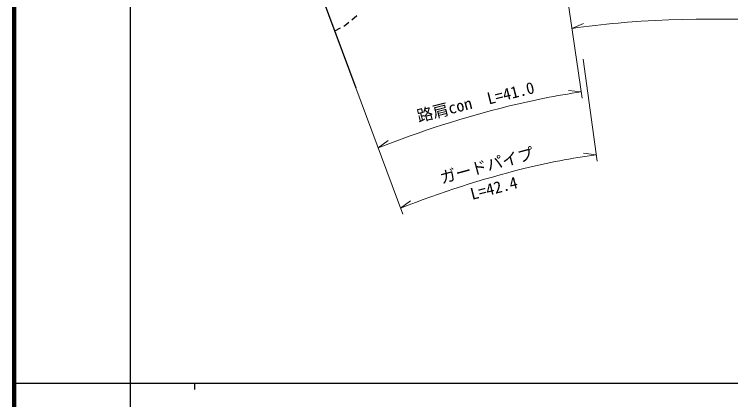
# Model space of a CAD drawing. Units: millimetres, scale not verified. Extents: x 40000 to 680000, y 20000 to 380000.
# Drawn here: x 40000 to 151340, y 202409 to 262376 of the extents above; entities that cross this region are included whole.
import ezdxf
from ezdxf.enums import TextEntityAlignment as Align

# ---------------------------------------------------------------- set-up
doc = ezdxf.new("R2010")
doc.units = ezdxf.units.MM
doc.header["$LTSCALE"] = 1000
for name, color, linetype, lineweight in [('M-BGD', 7, 'Continuous', 25), ('M-BMK-OTRS', 5, 'Continuous', 25), ('M-STR-HTXT', 7, 'Continuous', 13), ('M-TTL', 2, 'Continuous', 140), ('M-TTL-BAND', 7, 'Continuous', 25)]:
    doc.layers.add(name, color=color, linetype=linetype, lineweight=lineweight)
doc.styles.add('ＭＳ ゴシック', font='')
doc.styles.get('ＭＳ ゴシック').set_extended_font_data('MS Gothic')

msp = doc.modelspace()

# ---------------------------------------------------------------- linework, layer by layer
at = {"layer": 'M-BGD'}
for p, q in [((92463, 261541), (93230, 262183)), ((91211, 260551), (91394, 260646)), ((91394, 260646), (92003, 261156)), ((89792, 259813), (90679, 260274))]:
    msp.add_line(p, q, dxfattribs=at)
at = {"layer": 'M-BMK-OTRS'}
msp.add_line((80918, 283775), (93072, 250953), dxfattribs=at)
at = {"layer": 'M-STR-HTXT'}
for p, q in [((125245, 270089), (128255, 249306)), ((126678, 260193), (128487, 260960)), ((128411, 255387), (130569, 239533)), ((93072, 250953), (100365, 231260)), ((128111, 250296), (126159, 250518)), ((96545, 241576), (98126, 242742)), ((130434, 240524), (128484, 240763)), ((100018, 232198), (101599, 233364))]:
    msp.add_line(p, q, dxfattribs=at)
msp.add_lwpolyline([(169467, 261124), (167333, 261207), (165199, 261287), (163065, 261364), (160931, 261435), (158796, 261498), (156661, 261552), (154526, 261594), (152391, 261623), (150256, 261636), (148120, 261633), (145985, 261610), (143850, 261566), (141716, 261498), (139582, 261406), (137450, 261288), (135320, 261140), (133865, 261022)], dxfattribs=at)
for centre, radius, start, end in [((144591, 136483), 125000, 94.92238, 98.23895), ((144591, 136483), 115000, 98.23895, 104.01264), ((154520, 95693), 156980, 103.92395, 111.67328), ((144591, 136483), 105000, 97.74871, 104.01264), ((155772, 91728), 151130, 104.01685, 111.64849)]:
    msp.add_arc(centre, radius, start, end, dxfattribs=at)
at = {"layer": 'M-TTL'}
msp.add_line((40000, 380000), (40000, 20000), dxfattribs=at)
at = {"layer": 'M-TTL-BAND'}
for p, q in [((58000, 370000), (58000, 20000)), ((40000, 205000), (579000, 205000)), ((68000, 205000), (68000, 204000))]:
    msp.add_line(p, q, dxfattribs=at)

# ---------------------------------------------------------------- texts
at = {"layer": 'M-STR-HTXT', "style": 'ＭＳ ゴシック'}
for s, rotation, p in [('路肩con\u3000L=41.0', 14.083, (112048, 247338)), ('ガードパイプ', 15.22, (113814, 237438)), ('L=42.4', 14.667, (114906, 233901))]:
    msp.add_text(s, height=1833, rotation=rotation, dxfattribs=at).set_placement(p, align=Align.BOTTOM_CENTER)

doc.saveas('drawing.dxf')
